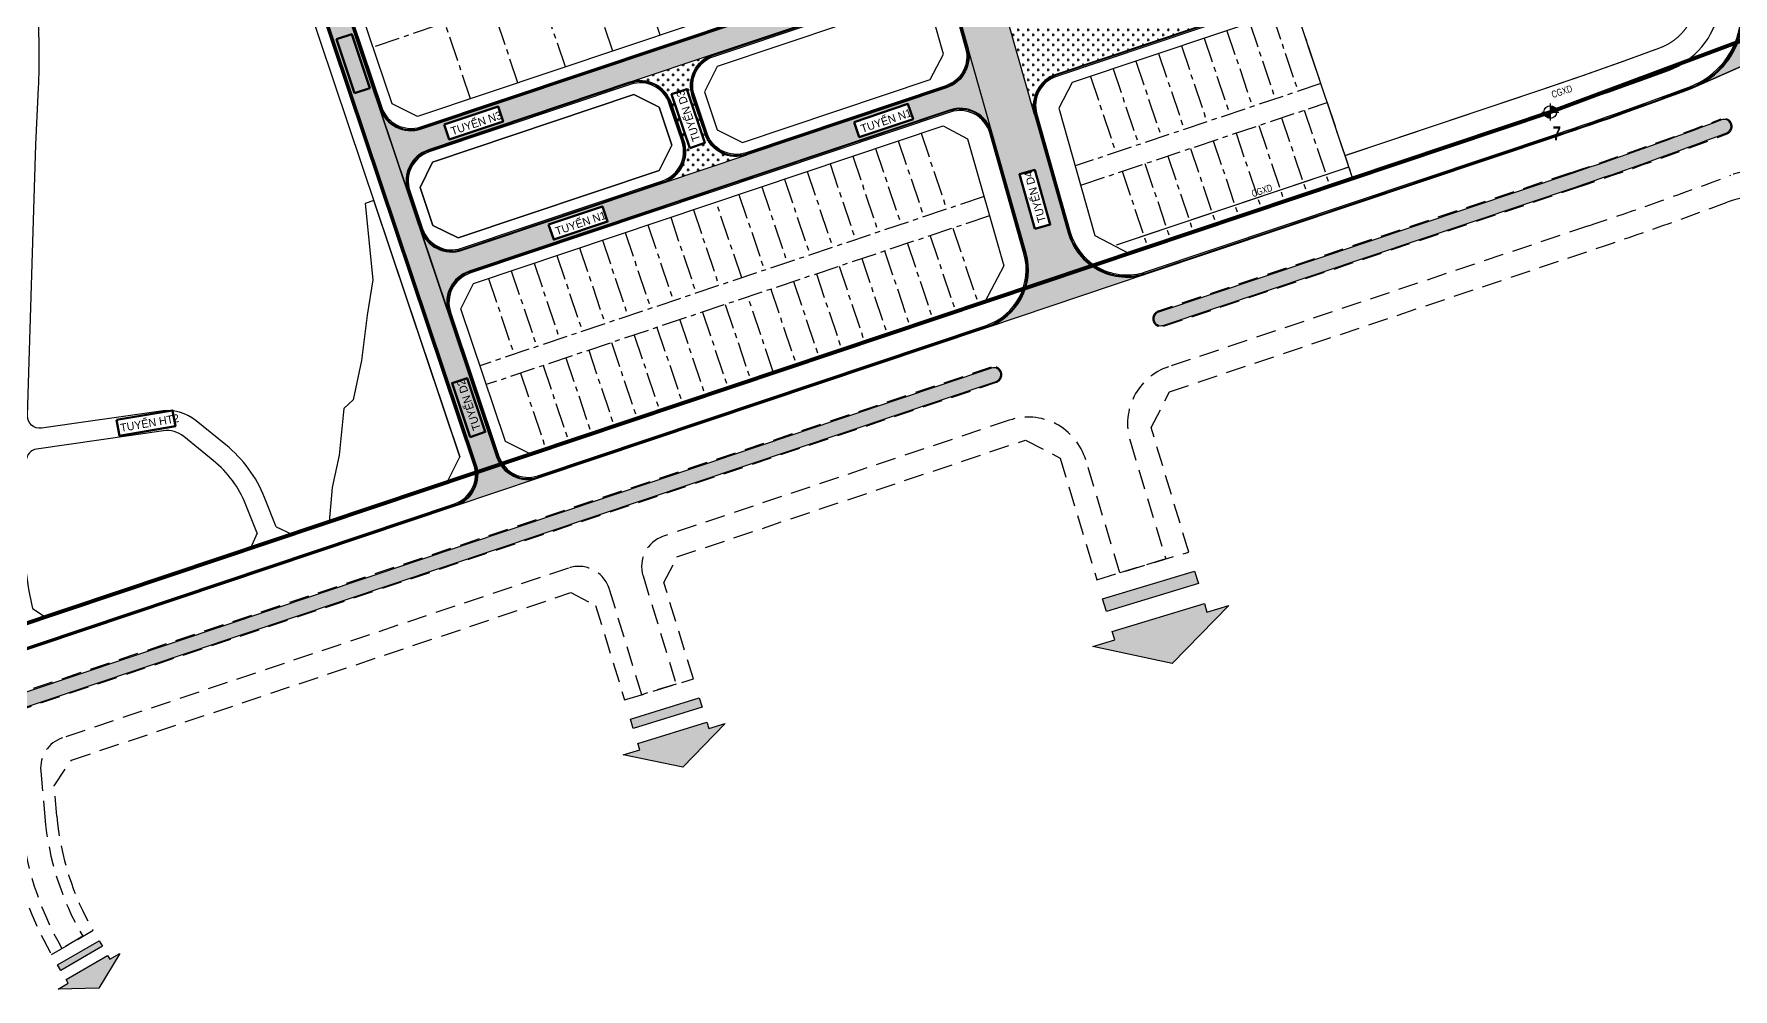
# Model space of a CAD drawing. Header units: millimetres. Extents: x 563079 to 571925, y 2063830 to 2067381.
# Drawn here: x 568268.1 to 568692.7, y 2065831.5 to 2066070.2 of the extents above; entities that cross this region are included whole.
import ezdxf
from ezdxf.enums import TextEntityAlignment as Align

# ---------------------------------------------------------------- set-up
doc = ezdxf.new("R2010")
doc.units = ezdxf.units.MM
doc.header["$MEASUREMENT"] = 0
doc.set_wipeout_variables(frame=1)
for name, pattern in [('CENTER', [2, 1.25, -0.25, 0.25, -0.25]), ('DASHEDX2', [1.5, 1, -0.5]), ('HIDDEN', [0.375, 0.25, -0.125])]:
    doc.linetypes.add(name, pattern=pattern)
for name, color, linetype in [('1. HathMduong', 69, 'Continuous'), ('1.Bovia', 2, 'Continuous'), ('BoThamCo', 94, 'Continuous'), ('ChiaLo', 128, 'CENTER'), ('Danranh', 8, 'Continuous'), ('datoHonHop', 42, 'Continuous'), ('ghi_chu', 7, 'Continuous'), ('hacth sdd', 8, 'Continuous'), ('hatchViaHe+LogDg', 129, 'Continuous'), ('LogDg', 7, 'Continuous'), ('Nut tim', 7, 'Continuous'), ('QH', 7, 'Continuous'), ('RANHGIOI', 2, 'HIDDEN'), ('ViaHeS', 32, 'Continuous')]:
    doc.layers.add(name, color=color, linetype=linetype)
doc.layers.add('chi gioi xd', color=5, linetype='Continuous', lineweight=15)
doc.layers.add('VCC-070', color=5, linetype='Continuous', lineweight=70)
doc.styles.add('ARIALB', font='', dxfattribs={"width": 0.75})
doc.styles.add('avantH', font='', dxfattribs={"height": 10})
doc.styles.add('text', font='')
doc.styles.get('ARIALB').set_extended_font_data('.VnArialH', bold=True)
doc.styles.get('avantH').set_extended_font_data('.VnAvantH')
doc.styles.get('text').set_extended_font_data('.VnArial NarrowH')
pattern_1 = [(0, (568124.4922, 2065856.43456), (0.3175, 0.3175), [0.15875, -0.47625]), (90, (568124.5716, 2065856.3552), (-0.3175, 0.3175), [0.15875, -0.47625])]

# ---------------------------------------------------------------- blocks, each defined once
blk = doc.blocks.new('moc')
at = {"layer": 'QH', "linetype": 'Continuous'}
h = blk.add_hatch(color=7, dxfattribs=at)
h.paths.add_polyline_path([(0, 0), (0.53, 0, 0.414214), (0, 0.53)])
h.paths.add_polyline_path([(-0.53, 0, 0.414214), (0, -0.53), (0, 0)])
for p, q in [((0, 0.71), (0, -0.71)), ((-0.71, 0), (0.71, 0))]:
    blk.add_line(p, q, dxfattribs=at)
blk.add_circle((0, 0), 0.529, dxfattribs=at)
blk = doc.blocks.new('A$C4C7B3C91')
at = {"layer": 'ChiaLo', "ltscale": 5}
for points in [[(-22.22, 108.25), (-151.97, 64.7)], [(-80.19, 67.7), (-92.92, 105.62)], [(-103.89, 59.74), (-116.62, 97.66)], [(-92.04, 63.72), (-104.77, 101.64)], [(-115.74, 55.77), (-128.47, 93.69)], [(-127.59, 51.79), (-140.32, 89.71)], [(78.5, 74.54), (84.87, 55.58), (23.52, 34.99)], [(72.81, 72.63), (79.18, 53.67)], [(61.44, 68.81), (67.8, 49.85)], [(67.13, 70.72), (73.49, 51.76)], [(50.06, 65), (56.42, 46.04)], [(55.75, 66.91), (62.11, 47.94)], [(38.68, 61.18), (45.05, 42.22)], [(44.37, 63.09), (50.74, 44.13)], [(27.31, 57.36), (33.67, 38.4)], [(33, 59.27), (39.36, 40.31)], [(24.89, 30.18), (86.46, 50.84), (92.82, 31.88)], [(75.08, 47.02), (81.44, 28.06)], [(80.77, 48.93), (87.13, 29.97)], [(-15, 43.16), (-8.63, 24.2)], [(63.7, 43.2), (70.07, 24.24)], [(69.39, 45.11), (75.75, 26.15)], [(-26.37, 39.35), (-20.01, 20.38)], [(-20.69, 41.25), (-14.32, 22.29)], [(52.33, 39.39), (58.69, 20.43)], [(58.02, 41.3), (64.38, 22.34)], [(-37.75, 35.53), (-31.39, 16.57)], [(-32.06, 37.44), (-25.7, 18.48)], [(40.95, 35.57), (47.31, 16.61)], [(46.64, 37.48), (53, 18.52)], [(-54.82, 29.8), (-48.45, 10.84)], [(-49.13, 31.71), (-42.76, 12.75)], [(-43.44, 33.62), (-37.08, 14.66)], [(35.26, 33.66), (41.63, 14.7)], [(0.74, 27.35), (-125.24, -14.93)], [(-59.83, 7.02), (-66.19, 25.98)], [(-60.5, 27.89), (-54.14, 8.93)], [(2.11, 22.53), (-123.65, -19.67)], [(-77.57, 22.16), (-71.21, 3.2)], [(-71.88, 24.07), (-65.52, 5.11)], [(-88.95, 18.35), (-82.58, -0.61)], [(-83.26, 20.26), (-76.89, 1.3)], [(-12.73, 17.55), (-6.37, -1.41)], [(-7.04, 19.46), (-0.68, 0.5)], [(-100.32, 14.53), (-93.96, -4.43)], [(-94.63, 16.44), (-88.27, -2.52)], [(-24.11, 13.74), (-17.75, -5.23)], [(-18.42, 15.64), (-12.06, -3.32)], [(-117.39, 8.8), (-111.02, -10.16)], [(-111.7, 10.71), (-105.33, -8.25)], [(-106.01, 12.62), (-99.65, -6.34)], [(-35.49, 9.92), (-29.12, -9.04)], [(-29.8, 11.83), (-23.43, -7.13)], [(-123.07, 6.89), (-116.71, -12.07)], [(-46.86, 6.1), (-40.5, -12.86)], [(-41.17, 8.01), (-34.81, -10.95)], [(-63.93, 0.37), (-57.56, -18.59)], [(-51.88, -16.68), (-58.24, 2.28)], [(-52.55, 4.19), (-46.19, -14.77)], [(-75.3, -3.45), (-68.94, -22.41)], [(-69.61, -1.54), (-63.25, -20.5)], [(-86.68, -7.26), (-80.32, -26.22)], [(-80.99, -5.35), (-74.63, -24.31)], [(-98.06, -11.08), (-91.69, -30.04)], [(-92.37, -9.17), (-86, -28.13)], [(-115.12, -16.81), (-108.76, -35.77)], [(-109.43, -14.9), (-103.07, -33.86)], [(-103.74, -12.99), (-97.38, -31.95)]]:
    blk.add_lwpolyline(points, dxfattribs=at)
at = {"layer": 'RANHGIOI', "color": 1, "ltscale": 9, "const_width": 1}
blk.add_lwpolyline([(477.38, 594.56), (136.71, 446.07), (135.87, 445.71, -0.005137), (101.96, 431.58), (-184.51, 352.35, -0.020567), (-225.52, 342.81), (-270.74, 334.22, -0.021218), (-313.72, 327.94), (-430.93, 315.86), (-433.76, 298.6, 0.128574), (-427.72, 234.12), (-422.8, 220.62, 0.039408), (-414.44, 202.3), (-401.47, 178.93), (-354.87, 109.99, -0.11987), (-330, 43.09), (-315.21, -82.46), (-311.77, -103.79), (-306.57, -102.15), (142.22, 48.46, 0.050684), (323.13, 130.35)], format="xyb", dxfattribs=at)

msp = doc.modelspace()

# ---------------------------------------------------------------- hatches: boundary and pattern name
at = {"layer": '1. HathMduong'}
h = msp.add_hatch(dxfattribs=at)
h.set_pattern_fill('CROSS', color=99, scale=5)
h.paths.add_polyline_path([(568694.22346, 2066192.53511, -0.414213562), (568696.78447, 2066191.33459), (568698.30369, 2066187.13418), (568721.49174, 2066123.02293, -0.414213562), (568720.29122, 2066120.46193, -0.414213562), (568717.73022, 2066121.66245), (568693.02294, 2066189.9741, -0.414213562)], flags=16)
h.paths.add_polyline_path([(568679.63089, 2066227.00098), (568642.93299, 2066328.4648, -1.000007398), (568646.6945, 2066329.82531), (568683.39241, 2066228.36147, -1.000000021)], flags=16)
h.paths.add_polyline_path([(568630.24283, 2066363.55104), (568609.40688, 2066421.15909, -0.999999917), (568613.16701, 2066422.52345), (568634.00436, 2066364.91153, -1)], flags=16)
edge = h.paths.add_edge_path()
edge.add_arc((568739.44348, 2066067.27369), 25, 56.2513885, 171.5148908)
edge.add_line((568714.71713, 2066070.9625), (568684.21166, 2066057.45507))
edge.add_arc((568674.96222, 2066075.46925), 20.25, 297.178373, 352.7565526)
edge.add_arc((568739.44348, 2066067.27369), 44.75, 139.295632, 172.7565526, ccw=False)
edge.add_arc((568690.16798, 2066109.66384), 20.25, 319.295632, 379.8842789)
edge.add_line((568709.21071, 2066116.5513), (568598.25464, 2066423.32702))
edge.add_arc((568583.91383, 2066418.14017), 15.25, 19.8842789, 105.4590241)
edge.add_line((568579.84895, 2066432.83844), (568596.68637, 2066438.63581))
edge.add_arc((568602.87351, 2066445.17182), 9, 226.5706866, 351.4279992)
edge.add_line((568611.77297, 2066443.83035), (568629.03921, 2066449.77537))
edge.add_arc((568634.97594, 2066435.72839), 15.25, 112.9105756, 199.8842789)
edge.add_line((568620.63512, 2066430.54154), (568731.34046, 2066124.45902))
edge.add_arc((568750.38319, 2066131.34648), 20.25, 199.8842789, 260.3108214)
edge.add_arc((568739.44348, 2066067.27369), 44.75, 55.009724, 80.3108194, ccw=False)
edge.add_arc((568776.71691, 2066120.5249), 20.25, 235.0097262, 290.5878833)
edge.add_line((568783.83769, 2066101.56819), (568753.33223, 2066088.06077))
h = msp.add_hatch(dxfattribs=at)
h.set_pattern_fill('CROSS', color=99, scale=5)
h.paths.add_polyline_path([(568474.96195, 2066202.20084), (568466.76041, 2066231.09274), (568460.21798, 2066254.14007), (568453.37994, 2066278.2287), (568447.37204, 2066299.393), (568439.17945, 2066328.2534), (568433.17155, 2066349.4177), (568424.70958, 2066379.22706, -0.416201523), (568431.83786, 2066391.9053), (568400.99487, 2066383.37553, -0.412228392), (568413.5874, 2066376.29544), (568421.41249, 2066348.72968), (568427.42437, 2066327.55137), (568468.87799, 2066181.52089), (568476.15238, 2066155.89508), (568478.47615, 2066147.70904), (568484.49061, 2066126.52164), (568492.69214, 2066097.62974), (568498.7066, 2066076.44234), (568501.44044, 2066066.81171), (568507.4549, 2066045.62431), (568516.02011, 2066015.4513, -0.400457966), (568506.20164, 2065996.82925), (568546.06361, 2066010.20676, -0.428104269), (568526.54134, 2066020.49986), (568518.1567, 2066050.03681), (568503.39394, 2066102.04224), (568495.1924, 2066130.93414), (568489.17794, 2066152.12154), (568480.97641, 2066181.01344)])
h = msp.add_hatch(dxfattribs=at)
h.set_pattern_fill('CROSS', color=99, scale=5)
h.paths.add_polyline_path([(568570.86837, 2066076.01826, 0.414213562), (568575.74995, 2066085.83127), (568571.93207, 2066097.20772, -0.414213562), (568579.64811, 2066112.71861), (568554.28809, 2066104.20792, -1), (568554.92441, 2066102.31184), (568515.35634, 2066089.03299, 0.400458123), (568511.33238, 2066081.401), (568513.86141, 2066072.49186, -1), (568511.93743, 2066071.9457), (568518.1567, 2066050.03681, -0.400458123), (568523.46833, 2066060.11104)])
h = msp.add_hatch(dxfattribs=at)
h.set_pattern_fill('CROSS', color=99, scale=5)
h.paths.add_polyline_path([(568437.79785, 2066065.11436), (568488.14538, 2066082.01074, -0.428104109), (568498.7066, 2066076.44234), (568492.69214, 2066097.62974, -0.400458123), (568487.38051, 2066087.55551), (568364.94513, 2066046.4668, -0.414213562), (568354.49903, 2066051.66332), (568361.49848, 2066030.80648, -0.414213562), (568366.695, 2066041.25259), (568416.94102, 2066058.11491)])
h = msp.add_hatch(dxfattribs=at)
h.set_pattern_fill('CROSS', color=99, scale=5)
h.paths.add_polyline_path([(568371.6795, 2066000.46927, -0.414213562), (568376.87602, 2066010.91538), (568496.89368, 2066051.19271, -0.428104109), (568507.4549, 2066045.62431), (568501.44044, 2066066.81171, -0.400458123), (568496.12881, 2066056.73748), (568446.22901, 2066039.99135), (568425.37217, 2066032.9919), (568375.12616, 2066016.12958, -0.414213562), (568364.68005, 2066021.3261)])
h = msp.add_hatch(dxfattribs=at)
h.set_pattern_fill('CROSS', color=99, scale=5)
h.paths.add_polyline_path([(568446.22901, 2066039.99135, -0.414213562), (568435.7829, 2066045.18787), (568432.60133, 2066054.66825, -0.414213562), (568437.79785, 2066065.11436), (568416.94102, 2066058.11491, -0.414213562), (568427.38712, 2066052.91839), (568430.56869, 2066043.43801, -0.414213562), (568425.37217, 2066032.9919)])
at = {"layer": 'hacth sdd'}
h = msp.add_hatch(dxfattribs=at)
h.set_pattern_fill('CROSS', color=256, scale=0.05, style=0)
h.set_pattern_definition(pattern_1)
edge = h.paths.add_edge_path()
edge.add_arc((568334.57077, 2066981.64675), 1001.74998, 288.55149973, 290.84836341)
edge.add_arc((568690.43638, 2066047.10944), 1.75013, 291.9124056, 470.8465016)
edge.add_arc((568334.57077, 2066981.64675), 998.25002, 288.55149973, 290.84650131, ccw=False)
edge.add_line((568652.17092, 2066035.26773), (568549.1333, 2066000.68881))
edge.add_arc((568549.69007, 2065999.02976), 1.74998, 108.5514997, 288.5514997)
edge.add_line((568550.24683, 2065997.37072), (568653.28446, 2066031.94964))
h = msp.add_hatch(dxfattribs=at)
h.set_pattern_fill('CROSS', color=256, scale=0.05, style=0)
h.set_pattern_definition(pattern_1)
edge = h.paths.add_edge_path()
edge.add_line((568507.40168, 2065986.68388), (568218.89036, 2065889.8609))
edge.add_arc((568219.12897, 2065889.14987), 0.75, 108.5514997, 198.5514997)
edge.add_line((568218.41795, 2065888.91125), (568219.05425, 2065887.01522))
edge.add_arc((568219.76527, 2065887.25383), 0.75, 198.5514997, 288.5514997)
edge.add_line((568220.00389, 2065886.54281), (568508.51522, 2065983.36579))
edge.add_arc((568507.95845, 2065985.02484), 1.74998, 288.5514997, 468.5514997)
at = {"layer": 'hatchViaHe+LogDg'}
for points in [[(568535.13577, 2065928.99004), (568558.11218, 2065935.92434), (568559.10449, 2065932.80764), (568536.08135, 2065925.8569)], [(568561.21865, 2065925.71686), (568566.70166, 2065927.37163), (568552.51816, 2065912.83429), (568532.7125, 2065917.11134), (568538.19551, 2065918.76611), (568537.56512, 2065920.85488), (568560.58826, 2065927.80562)], [(568417.14703, 2065898.95582), (568434.35661, 2065904.23124), (568435.11098, 2065901.89697), (568417.8664, 2065896.60905)], [(568436.71965, 2065896.58581), (568440.82649, 2065897.84471), (568430.23626, 2065886.89567), (568415.36824, 2065890.03899), (568419.47508, 2065891.29789), (568418.99549, 2065892.8624), (568436.24007, 2065898.15031)], [(568273.9943, 2065837.53852), (568284.37197, 2065843.5638), (568285.21443, 2065842.16206), (568274.81593, 2065836.12339)], [(568287.06133, 2065838.95641), (568289.53782, 2065840.39426), (568284.31537, 2065831.68493), (568274.18634, 2065831.47989), (568276.66283, 2065832.91774), (568276.11507, 2065833.86116), (568286.51358, 2065839.89984)]]:
    msp.add_hatch(color=256, dxfattribs=at).paths.add_polyline_path(points)

# ---------------------------------------------------------------- linework, layer by layer
at = {"layer": '1. HathMduong', "color": 99}
msp.add_lwpolyline([(568259.10518, 2065920.49748), (568271.58966, 2065924.68721)], dxfattribs=at)
at = {"layer": '1.Bovia'}
for points in [[(568173.40373, 2066102.23291, -0.102113897), (568197.60908, 2066023.69631), (568201.80206, 2065979.89877), (568207.37594, 2065912.41629, 0.486813261), (568222.75866, 2065902.28735), (568373.18375, 2065952.76927, 0.414213562), (568378.03383, 2065962.51897), (568307.22707, 2066173.50765, 0.417849574), (568298.66498, 2066177.70094), (568289.66052, 2066174.55435), (568218.22828, 2066136.46537, 0.007182528), (568214.42512, 2066134.36674), (568176.33531, 2066112.62886, 0.409503441)], [(568571.04336, 2066075.49684), (568523.64332, 2066059.58961, 0.400458123), (568518.68579, 2066050.187), (568527.07044, 2066020.65006, 0.428104109), (568545.88862, 2066010.72818), (568648.81436, 2066045.26955, 0.008885734), (568681.88961, 2066057.02741, 0.278117158), (568694.505, 2066072.98536, -0.147047127), (568705.10225, 2066096.81637, 0.270703958), (568708.6935, 2066116.36424), (568698.64713, 2066144.14083, 0.407416756), (568688.95638, 2066148.82179), (568579.8231, 2066112.19719, 0.414213562), (568572.45349, 2066097.38271), (568576.27137, 2066086.00625, -0.414213562)], [(568492.16305, 2066097.47954), (568483.96151, 2066126.37145, 0.428104109), (568474.10437, 2066131.56862), (568350.32582, 2066090.02915, 0.414213562), (568345.47574, 2066080.27945), (568355.02045, 2066051.83831, 0.414213562), (568364.77015, 2066046.98822), (568487.20552, 2066088.07693, 0.400458123)], [(568498.1775, 2066076.29215), (568500.91135, 2066066.66151, -0.400458123), (568495.95383, 2066057.2589), (568446.05402, 2066040.51277, -0.414213562), (568436.30432, 2066045.36286), (568433.12275, 2066054.84324, -0.414213562), (568437.97284, 2066064.59294), (568488.32036, 2066081.48932, -0.428104109)], [(568425.19719, 2066033.51332, 0.414213562), (568430.04727, 2066043.26302), (568426.8657, 2066052.7434, 0.414213562), (568417.116, 2066057.59349), (568366.86998, 2066040.73117, 0.414213562), (568362.0199, 2066030.98147), (568365.20147, 2066021.50109, 0.414213562), (568374.95117, 2066016.65101)], [(568394.04059, 2065959.7687), (568506.02665, 2065997.35067, 0.400458123), (568515.49101, 2066015.30111), (568506.92581, 2066045.47412, 0.428104109), (568497.06867, 2066050.67129), (568377.05101, 2066010.39395, 0.414213562), (568372.20092, 2066000.64425), (568384.29089, 2065964.61878, 0.414213562)]]:
    msp.add_lwpolyline(points, format="xyb", close=True, dxfattribs=at)
at = {"layer": 'BoThamCo'}
for points in [[(568492.02894, 2066058.78972), (568495.40373, 2066065.19046), (568492.66684, 2066074.83181), (568486.56125, 2066078.05099), (568438.83186, 2066062.03324), (568435.68246, 2066055.70226), (568438.86403, 2066046.22188), (568445.195, 2066043.07248)], [(568427.48757, 2066042.404), (568424.306, 2066051.88438), (568417.97503, 2066055.03379), (568367.72901, 2066038.17147), (568364.5796, 2066031.84049), (568367.76117, 2066022.36011), (568374.09215, 2066019.21071), (568424.33816, 2066036.07303)]]:
    msp.add_lwpolyline(points, close=True, dxfattribs=at)
for points in [[(568653.28446, 2066031.94964, 0.010022294), (568691.0895, 2066045.48575, 0.990741227), (568689.81357, 2066048.745, -0.010014168), (568652.17092, 2066035.26773), (568549.1333, 2066000.68881, 1), (568550.24683, 2065997.37072)], [(568507.40168, 2065986.68388), (568218.89036, 2065889.8609, 0.414213562), (568218.41795, 2065888.91125), (568219.05425, 2065887.01522, 0.414213562), (568220.00389, 2065886.54281), (568508.51522, 2065983.36579, 1)]]:
    msp.add_lwpolyline(points, format="xyb", close=True, dxfattribs=at)
at = {"layer": 'chi gioi xd', "linetype": 'DASHEDX2', "lineweight": 0, "ltscale": 5, "const_width": 0.3}
msp.add_lwpolyline([(568595.68696, 2066039.78153), (568645.09192, 2066056.36159, 0.007974488), (568674.44304, 2066066.73536, 0.265195471), (568683.34612, 2066077.37746, -0.12111846), (568694.42533, 2066102.23604, 0.257306123), (568696.53358, 2066115.58499), (568685.91195, 2066144.9521)], format="xyb", dxfattribs=at)
msp.add_lwpolyline([(568538.55131, 2066017.44266), (568596.64143, 2066036.93742)], dxfattribs=at)
at = {"layer": 'Danranh', "color": 8}
msp.add_lwpolyline([(568579.84895, 2066432.83844, -0.391768601), (568598.25464, 2066423.32702), (568709.21071, 2066116.5513, -0.270703958), (568705.5192, 2066096.45768, 0.147047127), (568695.05062, 2066072.91602, -0.247373943), (568684.21166, 2066057.45507), (568783.83769, 2066101.56819, -0.247373839)], format="xyb", dxfattribs=at)
at = {"layer": 'Danranh'}
for points in [[(568176.0627, 2066113.10654, 0.409503441), (568172.92172, 2066101.96802, -0.102113897), (568197.06158, 2066023.6439), (568201.25422, 2065979.84992), (568206.8278, 2065912.37101, 0.486813261), (568222.93365, 2065901.76593), (568373.35873, 2065952.24785, 0.414213562), (568378.55525, 2065962.69396), (568307.74849, 2066173.68263, 0.417849574), (568298.48354, 2066178.22015), (568289.4391, 2066175.05959), (568217.9695, 2066136.95069, 0.007182528), (568214.1525, 2066134.84443)], [(568570.86837, 2066076.01826), (568523.46833, 2066060.11104, 0.400458123), (568518.1567, 2066050.03681), (568526.54134, 2066020.49986, 0.428104109), (568546.0636, 2066010.20675), (568648.98935, 2066044.74813, 0.008885734), (568682.08302, 2066056.51254, 0.278117158), (568695.05062, 2066072.91602, -0.147047127), (568705.5192, 2066096.45768, 0.270703958), (568709.21071, 2066116.5513), (568699.16434, 2066144.3279, 0.407416756), (568688.7814, 2066149.34321), (568579.64811, 2066112.71861, 0.414213562), (568571.93207, 2066097.20772), (568575.74995, 2066085.83127, -0.414213562)], [(568492.69214, 2066097.62974), (568484.49061, 2066126.52164, 0.428104109), (568473.92938, 2066132.09004), (568350.15084, 2066090.55057, 0.414213562), (568344.95432, 2066080.10446), (568354.49903, 2066051.66332, 0.414213562), (568364.94513, 2066046.4668), (568487.38051, 2066087.55551, 0.400458123)], [(568498.7066, 2066076.44234), (568501.44044, 2066066.81171, -0.400458123), (568496.12881, 2066056.73748), (568446.22901, 2066039.99135, -0.414213562), (568435.7829, 2066045.18787), (568432.60133, 2066054.66825, -0.414213562), (568437.79785, 2066065.11436), (568488.14538, 2066082.01074, -0.428104109)], [(568425.37217, 2066032.9919, 0.414213562), (568430.56869, 2066043.43801), (568427.38712, 2066052.91839, 0.414213562), (568416.94102, 2066058.11491), (568366.695, 2066041.25259, 0.414213562), (568361.49848, 2066030.80648), (568364.68005, 2066021.3261, 0.414213562), (568375.12616, 2066016.12958)], [(568394.21558, 2065959.24728), (568506.20163, 2065996.82925, 0.400458123), (568516.02011, 2066015.4513), (568507.4549, 2066045.62431, 0.428104109), (568496.89368, 2066051.19271), (568376.87602, 2066010.91538, 0.414213562), (568371.6795, 2066000.46927), (568383.76947, 2065964.4438, 0.414213562)]]:
    msp.add_lwpolyline(points, format="xyb", close=True, dxfattribs=at)
at = {"layer": 'Danranh', "color": 8}
for points in [[(568518.1567, 2066050.03681), (568503.39394, 2066102.04224)], [(568682.08302, 2066056.51254), (568784.91007, 2066102.0064)], [(568361.49848, 2066030.80648), (568354.49903, 2066051.66332)], [(568506.20163, 2065996.82925), (568546.0636, 2066010.20675)], [(568373.35873, 2065952.24785), (568394.21557, 2065959.24728)]]:
    msp.add_lwpolyline(points, dxfattribs=at)
at = {"layer": 'Danranh'}
for points in [[(568507.4549, 2066045.62431), (568501.44044, 2066066.81171)], [(568364.68005, 2066021.3261), (568371.6795, 2066000.46927)]]:
    msp.add_lwpolyline(points, dxfattribs=at)
at = {"layer": 'datoHonHop', "linetype": 'ByBlock'}
msp.add_lwpolyline([(568702.17587, 2066117.62572), (568693.30232, 2066142.15965), (568686.86152, 2066145.27077), (568579.73408, 2066109.31933), (568575.32492, 2066100.45597), (568597.5959, 2066034.0933), (568647.00087, 2066050.67337, 0.007974514)], format="xyb", dxfattribs=at)
at = {"layer": 'LogDg'}
for points in [[(568176.18661, 2066112.88941, 0.409503441), (568173.14082, 2066102.08842, -0.102113897), (568197.31044, 2066023.66772), (568201.50323, 2065979.87213), (568207.07695, 2065912.39159, 0.486813261), (568222.85411, 2065902.00294), (568373.27919, 2065952.48486, 0.414213562), (568378.31824, 2065962.61442), (568307.51148, 2066173.6031, 0.417849574), (568298.56601, 2066177.98414), (568289.53974, 2066174.82993), (568218.08713, 2066136.73009, 0.007182528), (568214.27642, 2066134.6273), (568176.18661, 2066112.88941)], [(568570.94791, 2066075.78125), (568523.54787, 2066059.87403, 0.400458123), (568518.3972, 2066050.10508), (568526.78184, 2066020.56813, 0.428104109), (568545.98406, 2066010.44376), (568648.90981, 2066044.98514, 0.008885734), (568681.9951, 2066056.74657, 0.278117158), (568694.80261, 2066072.94754, -0.147047127), (568705.32967, 2066096.62072, 0.270703958), (568708.97561, 2066116.46627), (568698.92924, 2066144.24287, 0.407416756), (568688.86094, 2066149.1062), (568579.72765, 2066112.4816, 0.414213562), (568572.16908, 2066097.28726), (568575.98696, 2066085.91081, -0.414213562), (568570.94791, 2066075.78125)], [(568492.45164, 2066097.56147), (568484.25011, 2066126.45337, 0.428104109), (568474.00892, 2066131.85304), (568350.23038, 2066090.31356, 0.414213562), (568345.19133, 2066080.184), (568354.73604, 2066051.74286, 0.414213562), (568364.8656, 2066046.70381), (568487.30097, 2066087.79252, 0.400458123), (568492.45164, 2066097.56147)], [(568498.4661, 2066076.37407), (568501.19995, 2066066.74344, -0.400458123), (568496.04927, 2066056.97449), (568446.14947, 2066040.22836, -0.414213562), (568436.01991, 2066045.26741), (568432.83834, 2066054.74779, -0.414213562), (568437.87739, 2066064.87735), (568488.22492, 2066081.77373, -0.428104109), (568498.4661, 2066076.37407)], [(568425.29263, 2066033.22891, 0.414213562), (568430.33168, 2066043.35847), (568427.15011, 2066052.83885, 0.414213562), (568417.02055, 2066057.8779), (568366.77454, 2066041.01558, 0.414213562), (568361.73549, 2066030.88602), (568364.91706, 2066021.40564, 0.414213562), (568375.04662, 2066016.36659), (568425.29263, 2066033.22891)]]:
    msp.add_lwpolyline(points, format="xyb", dxfattribs=at)
msp.add_lwpolyline([(568394.13604, 2065959.48429), (568506.12209, 2065997.06626, 0.400458123), (568515.77961, 2066015.38303), (568507.21441, 2066045.55604, 0.428104109), (568496.97322, 2066050.9557), (568376.95556, 2066010.67837, 0.414213562), (568371.91651, 2066000.54881), (568384.00648, 2065964.52334, 0.414213562)], format="xyb", close=True, dxfattribs=at)
at = {"layer": 'LogDg', "linetype": 'DASHEDX2', "ltscale": 5}
msp.add_lwpolyline([(568653.364, 2066031.71263, 0.010022854), (568691.18058, 2066045.25292, 0.991335525), (568689.7246, 2066048.97864, -0.010014168), (568652.09138, 2066035.50474), (568549.05376, 2066000.92582, 1), (568550.32637, 2065997.13371)], format="xyb", close=True, dxfattribs=at)
for points in [[(568711.59429, 2066031.92652, 0.262936767), (568692.14962, 2066034.92639, -0.009344886), (568656.52144, 2066022.22413), (568551.61267, 2065987.01726, 0.405256805), (568542.02477, 2065968.46275), (568550.92343, 2065938.97752), (568539.43523, 2065935.51037), (568530.90894, 2065963.76176, 0.423227408), (568511.77633, 2065973.6484), (568425.40335, 2065944.66205, 0.406519917), (568420.2999, 2065934.73312), (568428.58882, 2065907.69283), (568419.98403, 2065905.05511), (568411.88813, 2065931.4657, 0.421949292), (568401.69417, 2065936.70537), (568275.2207, 2065894.26149, 0.346831146), (568269.79718, 2065885.97103), (568270.81829, 2065874.44818, 0.109850843), (568280.27123, 2065844.6519), (568275.0824, 2065841.63926, -0.109850843), (568264.84171, 2065873.91857)], [(568507.32214, 2065986.92089), (568218.81082, 2065890.09791, 0.414213562), (568218.18094, 2065888.83171), (568218.81724, 2065886.93568, 0.414213562), (568220.08343, 2065886.3058), (568508.59476, 2065983.12878, 1), (568507.32214, 2065986.92089)]]:
    msp.add_lwpolyline(points, format="xyb", dxfattribs=at)
at = {"layer": 'LogDg', "ltscale": 0.75}
for points in [[(568535.13577, 2065928.99004), (568558.11218, 2065935.92434), (568559.10449, 2065932.80764), (568536.08135, 2065925.8569)], [(568417.14703, 2065898.95582), (568434.35661, 2065904.23124), (568435.11098, 2065901.89697), (568417.8664, 2065896.60905)], [(568436.71965, 2065896.58581), (568440.82649, 2065897.84471), (568430.23626, 2065886.89567), (568415.36824, 2065890.03899), (568419.47508, 2065891.29789), (568418.99549, 2065892.8624), (568436.24007, 2065898.15031)], [(568287.06133, 2065838.95641), (568289.53782, 2065840.39426), (568284.31537, 2065831.68493), (568274.18634, 2065831.47989), (568276.66283, 2065832.91774), (568276.11507, 2065833.86116), (568286.51358, 2065839.89984)]]:
    msp.add_lwpolyline(points, close=True, dxfattribs=at)
at = {"layer": 'LogDg', "ltscale": 0.75, "elevation": 0}
for points in [[(568561.21865, 2065925.71686), (568566.70166, 2065927.37163), (568552.51816, 2065912.83429), (568532.7125, 2065917.11134), (568538.19551, 2065918.76611), (568537.56512, 2065920.85488), (568560.58826, 2065927.80562)], [(568273.9943, 2065837.53852), (568284.37197, 2065843.5638), (568285.21443, 2065842.16206), (568274.81593, 2065836.12339)]]:
    msp.add_lwpolyline(points, close=True, dxfattribs=at)
at = {"layer": 'ViaHeS'}
for points in [[(568328.6634, 2065947.00002), (568325.70603, 2065954.37052, 0.127241696), (568316.05426, 2065967.47825), (568308.66911, 2065973.48671, 0.209294685), (568299.78058, 2065975.94991), (568269.94678, 2065971.67582, -0.465575413), (568266.52267, 2065974.73498), (568268.54806, 2066042.61027), (568269.24021, 2066056.72601, 0.01539438), (568269.41227, 2066066.17435), (568268.25187, 2066158.42792, 0.02716746), (568267.8635, 2066164.22447), (568264.47356, 2066192.05235, 0.041140946), (568262.69764, 2066200.66035, -0.355362202), (568264.16227, 2066204.15181), (568305.69485, 2066226.34284, -0.056028008), (568317.63042, 2066231.0931), (568332.71563, 2066235.2167, -0.302819121), (568335.43826, 2066234.68621), (568341.78387, 2066228.40228, -0.116676795), (568342.63714, 2066227.03517), (568352.10442, 2066199.00059), (568350.07269, 2066195.9337)], [(568583.27884, 2066076.75502), (568527.56821, 2066058.0588), (568524.19342, 2066051.65806), (568533.21876, 2066019.8641), (568541.76658, 2066015.35726), (568647.00087, 2066050.67337, 0.007974488), (568676.53242, 2066061.11091, 0.265195471), (568689.25111, 2066076.31391, -0.12111846), (568699.16408, 2066098.55579, 0.257306123), (568702.17587, 2066117.62572), (568693.30232, 2066142.15965), (568686.86152, 2066145.27077), (568579.73408, 2066109.31933), (568575.32492, 2066100.45597), (568583.27884, 2066076.75502)]]:
    msp.add_lwpolyline(points, format="xyb", dxfattribs=at)
for points in [[(568486.65542, 2066096.00849), (568483.28063, 2066089.60775), (568363.91112, 2066049.54793), (568357.58015, 2066052.69733), (568348.03544, 2066081.13847), (568351.18485, 2066087.46945), (568472.34525, 2066128.13029), (568478.45085, 2066124.91111)], [(568417.97503, 2066055.03379), (568424.306, 2066051.88438), (568427.48757, 2066042.404), (568424.33816, 2066036.07303), (568374.09215, 2066019.21071), (568367.76117, 2066022.36011), (568364.5796, 2066031.84049), (568367.72901, 2066038.17147)], [(568377.91003, 2066007.83425), (568495.30955, 2066047.23296), (568501.41514, 2066044.01378), (568510.44048, 2066012.21982), (568505.71578, 2066003.25879), (568392.22709, 2065965.17254), (568385.89612, 2065968.32194), (568374.76062, 2066001.50328)], [(568353.0189, 2066028.57163), (568350.83409, 2066027.83842), (568352.8139, 2066008.756), (568351.3675, 2065999.908), (568349.9137, 2065988.549), (568347.8497, 2065978.769), (568345.571, 2065976.577), (568344.3314, 2065964.884), (568342.61887, 2065956.8702), (568341.90245, 2065948.28384), (568371.37025, 2065958.17309), (568374.51966, 2065964.50406)]]:
    msp.add_lwpolyline(points, close=True, dxfattribs=at)
at = {"layer": 'ViaHeS', "linetype": 'DASHEDX2', "ltscale": 5, "elevation": 0}
msp.add_lwpolyline([(568214.11871, 2065867.42711), (568256.27049, 2065881.57304), (568261.45203, 2065878.18334), (568261.85342, 2065873.65376, 0.109850843), (568272.48798, 2065840.13294), (568282.86565, 2065846.15822, -0.109850843), (568273.80658, 2065874.71299), (568273.1385, 2065882.25209), (568277.47979, 2065888.69077), (568402.23216, 2065930.55706), (568408.43775, 2065927.3674), (568415.68163, 2065903.73626), (568432.89122, 2065909.01168), (568425.50835, 2065933.09621), (568428.78315, 2065939.46744), (568515.84719, 2065968.6857), (568524.50596, 2065964.21135), (568533.69112, 2065933.7768), (568556.66754, 2065940.71109), (568547.26958, 2065971.85071), (568551.88334, 2065980.77926), (568658.45451, 2066016.54402, 0.008545057), (568691.24555, 2066028.17569, -0.249192911), (568709.85589, 2066025.73366, 0.099750364)], format="xyb", dxfattribs=at)
at = {"layer": 'ViaHeS'}
for points in [[(568371.37025, 2065958.17309), (568332.55228, 2065945.14596)], [(568323.91342, 2065945.41123), (568322.18833, 2065941.66787)], [(568328.6634, 2065947.00002), (568332.55228, 2065945.14596)], [(568271.58966, 2065924.68721), (568322.18833, 2065941.66787)]]:
    msp.add_lwpolyline(points, dxfattribs=at)

# ---------------------------------------------------------------- block references
at = {"layer": 'Nut tim'}
msp.add_blockref('A$C4C7B3C91', (568504.77657, 2066002.21356), dxfattribs=at)
at = {"layer": 'QH', "xscale": 3, "yscale": 3, "zscale": 3}
msp.add_blockref('moc', (568647.00087, 2066050.67337), dxfattribs=at)

# ---------------------------------------------------------------- texts
at = {"layer": 'chi gioi xd', "linetype": 'DASHEDX2', "lineweight": 0, "ltscale": 5, "style": 'text', "width": 0.8}
for p in [(568647.38039, 2066054.98083), (568572.43445, 2066030.19808)]:
    msp.add_text('CGXD', height=1.75, rotation=18.6439142, dxfattribs=at).set_placement(p, align=Align.MIDDLE_LEFT)
at = {"layer": 'ghi_chu', "style": 'avantH'}
msp.add_text('tuyÕn d2', height=2, rotation=108.5514997, dxfattribs=at).set_placement((568350.94186, 2066057.45671))
at = {"layer": 'QH', "style": 'ARIALB', "width": 0.75}
msp.add_text('7', height=3.5, dxfattribs=at).set_placement((568647.62378, 2066043.60375, -2.25125))

# ---------------------------------------------------------------- next in the draw order: wipeouts: each hides what was drawn before it
for points in [[(568343.72005, 2066068.86428), (568347.50514, 2066070.13454), (568352.02267, 2066056.67329), (568348.23757, 2066055.40303)], [(568427.43433, 2066055.14676), (568431.21943, 2066056.41702), (568435.73695, 2066042.95577), (568431.95186, 2066041.68551)], [(568370.60752, 2066047.57204), (568384.06877, 2066052.08957), (568385.33903, 2066048.30447), (568371.87778, 2066043.78694)], [(568473.04361, 2066048.19517), (568486.50486, 2066052.7127), (568487.77512, 2066048.9276), (568474.31387, 2066044.41007)], [(568514.3344, 2066035.13546), (568518.17521, 2066036.22575), (568522.05269, 2066022.56638), (568518.21188, 2066021.47609)], [(568396.70833, 2066022.57743), (568410.16958, 2066027.09495), (568411.43984, 2066023.30986), (568397.97859, 2066018.79233)], [(568372.56252, 2065982.92001), (568376.34762, 2065984.19028), (568380.86515, 2065970.72903), (568377.08005, 2065969.45877)], [(568288.76489, 2065973.72282), (568302.75991, 2065976.1213), (568303.43433, 2065972.18611), (568289.43931, 2065969.78764)]]:
    msp.add_wipeout(points).dxf.layer = 'ViaHeS'

# ---------------------------------------------------------------- next in the draw order: hatches: boundary and pattern name
at = {"layer": '1. HathMduong'}
h = msp.add_hatch(dxfattribs=at)
h.set_pattern_fill('CROSS', color=99, scale=5)
h.paths.add_polyline_path([(568354.49903, 2066051.66332), (568344.95432, 2066080.10446), (568337.95487, 2066100.9613), (568312.91185, 2066175.58402, -0.411873847), (568317.42361, 2066184.74528), (568298.48354, 2066178.22015, -0.417849574), (568307.74849, 2066173.68263), (568378.55525, 2065962.69396, -0.414213866), (568373.35873, 2065952.24785), (568394.21557, 2065959.24728, -0.414213259), (568383.76947, 2065964.4438), (568371.6795, 2066000.46927), (568364.68005, 2066021.3261), (568361.49848, 2066030.80648)])

# ---------------------------------------------------------------- next in the draw order: linework, layer by layer
at = {"layer": 'Danranh', "color": 8}
msp.add_lwpolyline([(568298.48354, 2066178.22015, -0.417849574), (568307.74849, 2066173.68263), (568378.55525, 2065962.69396, -0.414213866), (568373.35873, 2065952.24785), (568394.21557, 2065959.24728, -0.414213259), (568383.76947, 2065964.4438), (568312.91185, 2066175.58402, -0.411873847), (568317.42361, 2066184.74528)], format="xyb", dxfattribs=at)
msp.add_lwpolyline([(568416.94102, 2066058.11491), (568437.79785, 2066065.11436)], dxfattribs=at)
at = {"layer": 'Danranh'}
msp.add_lwpolyline([(568425.37217, 2066032.9919), (568446.22901, 2066039.99135)], dxfattribs=at)
at = {"layer": 'VCC-070'}
for points in [[(568348.23757, 2066055.40303), (568343.72005, 2066068.86428), (568347.50514, 2066070.13454), (568352.02267, 2066056.67329)], [(568431.95186, 2066041.68551), (568427.43433, 2066055.14676), (568431.21943, 2066056.41702), (568435.73695, 2066042.95577)], [(568370.60752, 2066047.57204), (568384.06877, 2066052.08957), (568385.33903, 2066048.30447), (568371.87778, 2066043.78694)], [(568473.04361, 2066048.19517), (568486.50486, 2066052.7127), (568487.77512, 2066048.9276), (568474.31387, 2066044.41007)], [(568518.21188, 2066021.47609), (568514.3344, 2066035.13546), (568518.17521, 2066036.22575), (568522.05269, 2066022.56638)], [(568396.70833, 2066022.57743), (568410.16958, 2066027.09495), (568411.43984, 2066023.30986), (568397.97859, 2066018.79233)], [(568377.08005, 2065969.45877), (568372.56252, 2065982.92001), (568376.34762, 2065984.19028), (568380.86515, 2065970.72903)], [(568288.76489, 2065973.72282), (568302.75991, 2065976.1213), (568303.43433, 2065972.18611), (568289.43931, 2065969.78764)]]:
    msp.add_lwpolyline(points, close=True, dxfattribs=at)
at = {"layer": 'ViaHeS'}
msp.add_lwpolyline([(568268.25827, 2066157.91925), (568271.61181, 2066163.57051), (568290.1436, 2066173.452), (568298.18149, 2066176.26082), (568304.49237, 2066173.17006), (568374.51966, 2065964.50406)], dxfattribs=at)
msp.add_lwpolyline([(568323.91528, 2065945.40658), (568321.06564, 2065952.50858, 0.127241696), (568312.89876, 2065963.59974), (568305.51361, 2065969.6082, 0.209294685), (568300.48966, 2065971.00045), (568268.76287, 2065966.45516, 0.364651715), (568266.18965, 2065963.57496), (568265.85355, 2065952.31121), (568265.93689, 2065939.74413, 0.051671113), (568266.98802, 2065930.2167), (568267.77618, 2065926.57493), (568270.93883, 2065924.54636)], format="xyb", dxfattribs=at)

# ---------------------------------------------------------------- next in the draw order: texts
at = {"layer": 'ghi_chu', "style": 'avantH'}
for s, rotation, p in [('tuyÕn d3', 108.5514997, (568434.65614, 2066043.73919)), ('tuyÕn n3', 18.5514997, (568372.6612, 2066044.86775)), ('tuyÕn n1', 18.5514997, (568475.09729, 2066045.49088)), ('tuyÕn d4', 105.8476355, (568521.01004, 2066023.39991)), ('tuyÕn n1', 18.5514997, (568398.76201, 2066019.87314)), ('tuyÕn d2', 108.5514997, (568379.78434, 2065971.51245)), ('tuyÕn HT2', 9.7249051, (568289.85033, 2065970.72948))]:
    msp.add_text(s, height=2, rotation=rotation, dxfattribs=at).set_placement(p)

doc.saveas('drawing.dxf')
